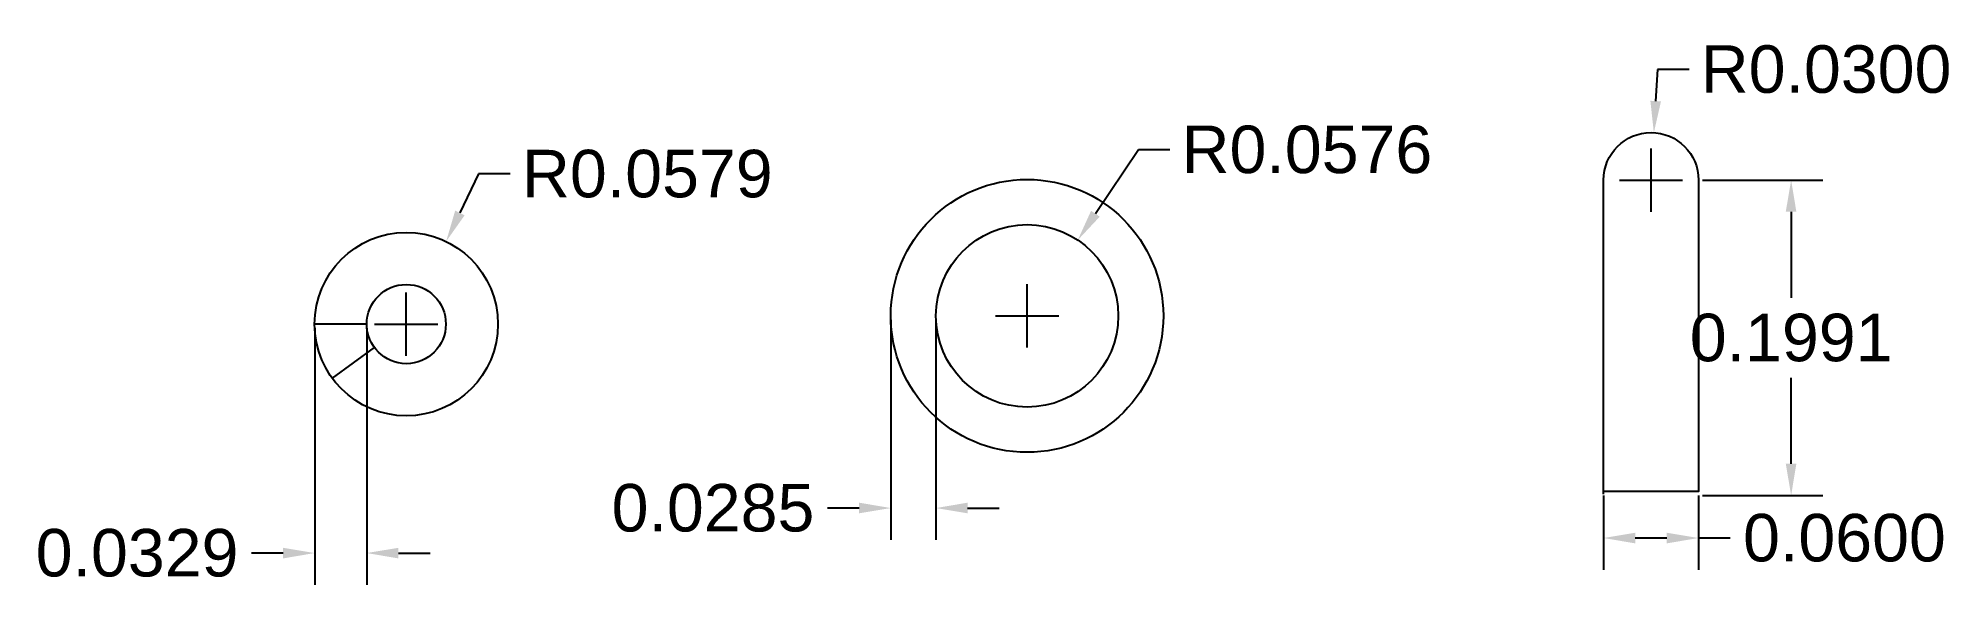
# Model space of a CAD drawing. Header units: inches. Extents: x 13.5 to 14.71, y 13.41 to 13.76.
import ezdxf

# ---------------------------------------------------------------- set-up
doc = ezdxf.new("R2010")
doc.units = ezdxf.units.IN
doc.header["$MEASUREMENT"] = 0
for name, color, linetype in [('dim', 30, 'Continuous'), ('Scari', 241, 'Continuous'), ('Zid_ext_etaje', 50, 'Continuous')]:
    doc.layers.add(name, color=color, linetype=linetype)
doc.styles.get("Standard").update_dxf_attribs({"font": 'arial.ttf'})
doc.dimstyles.get("Standard").update_dxf_attribs({"dimtxt": 0.03, "dimasz": 0.02, "dimexe": 0.02, "dimexo": 0.0025, "dimgap": 0.01, "dimtad": 0, "dimtih": 1, "dimtoh": 1, "dimdec": 4, "dimzin": 0, "dimdsep": 46, "dimtxsty": 'Standard', "dimcen": 0.02, "dimadec": 0, "dimazin": 0, "dimtfac": 1, "dimtdec": 4, "dimtofl": 0, "dimtmove": 0, "dimatfit": 3, "dimfxl": 1, "dimtolj": 1, "dimtzin": 0, "dimarcsym": 0})

# ---------------------------------------------------------------- blocks, each defined once
blk = doc.blocks.new('*D2')
at = {"layer": 'Defpoints', "color": 0, "transparency": 16777216}
for p in [(14.1549, 13.6297, -4.2191), (14.1229, 13.5819, -4.2191)]:
    blk.add_point(p, dxfattribs=at)
at = {"layer": 'dim', "color": 0, "lineweight": -2, "transparency": 16777216}
for p, q in [((14.1932, 13.6868), (14.1661, 13.6463)), ((14.2132, 13.6868), (14.1932, 13.6868)), ((14.1229, 13.5619), (14.1229, 13.6019)), ((14.1029, 13.5819), (14.1429, 13.5819))]:
    blk.add_line(p, q, dxfattribs=at)
at = {"layer": 'dim', "color": 0, "transparency": 16777216}
blk.add_solid([(14.1633, 13.6482), (14.1688, 13.6445), (14.1549, 13.6297)], dxfattribs=at)
at = {"layer": 'dim', "color": 0, "transparency": 16777216, "insert": (14.2998, 13.6868), "char_height": 0.03, "attachment_point": 5}
blk.add_mtext('\\A1;R0.0576', dxfattribs=at)
blk = doc.blocks.new('*D3')
at = {"layer": 'Defpoints', "color": 0, "transparency": 16777216}
for p in [(14.0367, 13.5819, -4.2191), (14.0652, 13.5819, -4.2191), (14.0367, 13.4605)]:
    blk.add_point(p, dxfattribs=at)
at = {"layer": 'dim', "color": 0, "lineweight": -2, "transparency": 16777216}
for p, q in [((14.0367, 13.5794), (14.0367, 13.4405)), ((14.0652, 13.5794), (14.0652, 13.4405)), ((14.0167, 13.4605), (13.9967, 13.4605)), ((14.0852, 13.4605), (14.1052, 13.4605))]:
    blk.add_line(p, q, dxfattribs=at)
at = {"layer": 'dim', "color": 0, "transparency": 16777216}
for points in [[(14.0167, 13.4639), (14.0167, 13.4572), (14.0367, 13.4605)], [(14.0852, 13.4639), (14.0852, 13.4572), (14.0652, 13.4605)]]:
    blk.add_solid(points, dxfattribs=at)
at = {"layer": 'dim', "color": 0, "transparency": 16777216, "insert": (13.9243, 13.4605), "char_height": 0.03, "attachment_point": 5}
blk.add_mtext('\\A1;0.0285', dxfattribs=at)
blk = doc.blocks.new('*D4')
at = {"layer": 'Defpoints', "color": 0, "transparency": 16777216}
for p in [(13.7556, 13.6289, -4.2591), (13.7304, 13.5767, -4.2591)]:
    blk.add_point(p, dxfattribs=at)
at = {"layer": 'dim', "color": 0, "lineweight": -2, "transparency": 16777216}
for p, q in [((13.7761, 13.6715), (13.7643, 13.6469)), ((13.7961, 13.6715), (13.7761, 13.6715)), ((13.7304, 13.5567), (13.7304, 13.5967)), ((13.7104, 13.5767), (13.7504, 13.5767))]:
    blk.add_line(p, q, dxfattribs=at)
at = {"layer": 'dim', "color": 0, "transparency": 16777216}
blk.add_solid([(13.7613, 13.6483), (13.7673, 13.6454), (13.7556, 13.6289)], dxfattribs=at)
at = {"layer": 'dim', "color": 0, "transparency": 16777216, "insert": (13.8828, 13.6715), "char_height": 0.03, "attachment_point": 5}
blk.add_mtext('\\A1;R0.0579', dxfattribs=at)
blk = doc.blocks.new('*D5')
at = {"layer": 'Defpoints', "color": 0, "transparency": 16777216}
for p in [(13.6725, 13.5767, -4.2591), (13.7054, 13.5767, -4.2591), (13.6725, 13.4321)]:
    blk.add_point(p, dxfattribs=at)
at = {"layer": 'dim', "color": 0, "lineweight": -2, "transparency": 16777216}
for p, q in [((13.6725, 13.5742), (13.6725, 13.4121)), ((13.7054, 13.5742), (13.7054, 13.4121)), ((13.6525, 13.4321), (13.6325, 13.4321)), ((13.7254, 13.4321), (13.7454, 13.4321))]:
    blk.add_line(p, q, dxfattribs=at)
at = {"layer": 'dim', "color": 0, "transparency": 16777216}
for points in [[(13.6525, 13.4354), (13.6525, 13.4287), (13.6725, 13.4321)], [(13.7254, 13.4354), (13.7254, 13.4287), (13.7054, 13.4321)]]:
    blk.add_solid(points, dxfattribs=at)
at = {"layer": 'dim', "color": 0, "transparency": 16777216, "insert": (13.5602, 13.4321), "char_height": 0.03, "attachment_point": 5}
blk.add_mtext('\\A1;0.0329', dxfattribs=at)
blk = doc.blocks.new('*D6')
at = {"layer": 'Defpoints', "color": 0, "transparency": 16777216}
for p in [(14.4873, 13.471, -0.1137), (14.5473, 13.471, -0.1137), (14.5473, 13.4416)]:
    blk.add_point(p, dxfattribs=at)
at = {"layer": 'dim', "color": 0, "lineweight": -2, "transparency": 16777216}
for p, q in [((14.4873, 13.4685), (14.4873, 13.4216)), ((14.5473, 13.4685), (14.5473, 13.4216)), ((14.5073, 13.4416), (14.5273, 13.4416)), ((14.5473, 13.4416), (14.5673, 13.4416))]:
    blk.add_line(p, q, dxfattribs=at)
at = {"layer": 'dim', "color": 0, "transparency": 16777216}
for points in [[(14.5073, 13.4449), (14.5073, 13.4382), (14.4873, 13.4416)], [(14.5273, 13.4449), (14.5273, 13.4382), (14.5473, 13.4416)]]:
    blk.add_solid(points, dxfattribs=at)
at = {"layer": 'dim', "color": 0, "transparency": 16777216, "insert": (14.6396, 13.4416), "char_height": 0.03, "attachment_point": 5}
blk.add_mtext('\\A1;0.0600', dxfattribs=at)
blk = doc.blocks.new('*D7')
at = {"layer": 'Defpoints', "color": 0, "transparency": 16777216}
for p in [(14.5473, 13.6676, -0.1137), (14.5473, 13.4685), (14.6059, 13.4685)]:
    blk.add_point(p, dxfattribs=at)
at = {"layer": 'dim', "color": 0, "lineweight": -2, "transparency": 16777216}
for p, q in [((14.5498, 13.6676), (14.6259, 13.6676)), ((14.6059, 13.6476), (14.6059, 13.5933)), ((14.6059, 13.4885), (14.6059, 13.5427)), ((14.5498, 13.4685), (14.6259, 13.4685))]:
    blk.add_line(p, q, dxfattribs=at)
at = {"layer": 'dim', "color": 0, "transparency": 16777216}
for points in [[(14.6025, 13.6476), (14.6092, 13.6476), (14.6059, 13.6676)], [(14.6025, 13.4885), (14.6092, 13.4885), (14.6059, 13.4685)]]:
    blk.add_solid(points, dxfattribs=at)
at = {"layer": 'dim', "color": 0, "transparency": 16777216, "insert": (14.6059, 13.568), "char_height": 0.03, "attachment_point": 5}
blk.add_mtext('\\A1;0.1991', dxfattribs=at)
blk = doc.blocks.new('*D8')
at = {"layer": 'Defpoints', "color": 0, "transparency": 16777216}
for p in [(14.5191, 13.6975, -0.1137), (14.5173, 13.6676, -0.1137)]:
    blk.add_point(p, dxfattribs=at)
at = {"layer": 'dim', "color": 0, "lineweight": -2, "transparency": 16777216}
for p, q in [((14.5214, 13.7375), (14.5202, 13.7175)), ((14.5414, 13.7375), (14.5214, 13.7375)), ((14.5173, 13.6476), (14.5173, 13.6876)), ((14.4973, 13.6676), (14.5373, 13.6676))]:
    blk.add_line(p, q, dxfattribs=at)
at = {"layer": 'dim', "color": 0, "transparency": 16777216}
blk.add_solid([(14.5169, 13.7177), (14.5236, 13.7173), (14.5191, 13.6975)], dxfattribs=at)
at = {"layer": 'dim', "color": 0, "transparency": 16777216, "insert": (14.628, 13.7375), "char_height": 0.03, "attachment_point": 5}
blk.add_mtext('\\A1;R0.0300', dxfattribs=at)

msp = doc.modelspace()

# ---------------------------------------------------------------- linework, layer by layer
at = {"layer": 'Scari'}
for p, q in [((13.7054, 13.57668, -4.25909), (13.67248, 13.57668, -4.25909)), ((13.71018, 13.56199, -4.25909), (13.68354, 13.54263, -4.25909))]:
    msp.add_line(p, q, dxfattribs=at)
for radius in [0.05793, 0.025]:
    msp.add_circle((13.7304, 13.57668, -4.25909), radius, dxfattribs=at)
at = {"layer": 'Zid_ext_etaje', "elevation": -0.11371}
msp.add_lwpolyline([(14.48733, 13.46928), (14.48733, 13.6676, -1), (14.54733, 13.6676), (14.54733, 13.47096), (14.48733, 13.47096)], format="xyb", dxfattribs=at)
at = {"layer": 'Zid_ext_etaje'}
for radius in [0.08615, 0.05761]:
    msp.add_circle((14.12285, 13.58185, -4.21909), radius, dxfattribs=at)

# ---------------------------------------------------------------- dimensions: what is measured, and where the dimension line sits
at = {"layer": 'dim'}
dim = msp.add_radius_dim(center=(14.51733, 13.6676, -0.11371), mpoint=(14.51908, 13.69755, -0.11371), dimstyle='Standard', dxfattribs=at)
dim.commit()
dim.dimension.update_dxf_attribs({"geometry": '*D8', "text_midpoint": (14.62798, 13.73748)})
for center, mpoint, picture, middle in [((14.12285, 13.58185, -4.21909), (14.15493, 13.62971, -4.21909), '*D2', (14.2998, 13.68678)), ((13.7304, 13.57668, -4.25909), (13.75557, 13.62886, -4.25909), '*D4', (13.88277, 13.67145))]:
    dim = msp.add_radius_dim(center=center, mpoint=mpoint, dimstyle='Standard', dxfattribs=at)
    dim.commit()
    dim.dimension.update_dxf_attribs({"geometry": picture, "text_midpoint": middle, "dimtype": 164})
dim = msp.add_linear_dim(base=(14.60587, 13.46846), p1=(14.54733, 13.6676, -0.11371), p2=(14.54733, 13.46846), angle=90, dimstyle='Standard', dxfattribs=at)
dim.commit()
dim.dimension.update_dxf_attribs({"geometry": '*D7', "text_midpoint": (14.60587, 13.56803)})
for base, p1, p2, picture, middle in [((13.67248, 13.43208), (13.7054, 13.57668, -4.25909), (13.67248, 13.57668, -4.25909), '*D5', (13.56017, 13.43208)), ((14.0367, 13.46054), (14.06524, 13.58185, -4.21909), (14.0367, 13.58185, -4.21909), '*D3', (13.92432, 13.46054)), ((14.54733, 13.44157), (14.48733, 13.47096, -0.11371), (14.54733, 13.47096, -0.11371), '*D6', (14.63955, 13.44157))]:
    dim = msp.add_linear_dim(base=base, p1=p1, p2=p2, dimstyle='Standard', dxfattribs=at)
    dim.commit()
    dim.dimension.update_dxf_attribs({"geometry": picture, "text_midpoint": middle})

doc.saveas('drawing.dxf')
